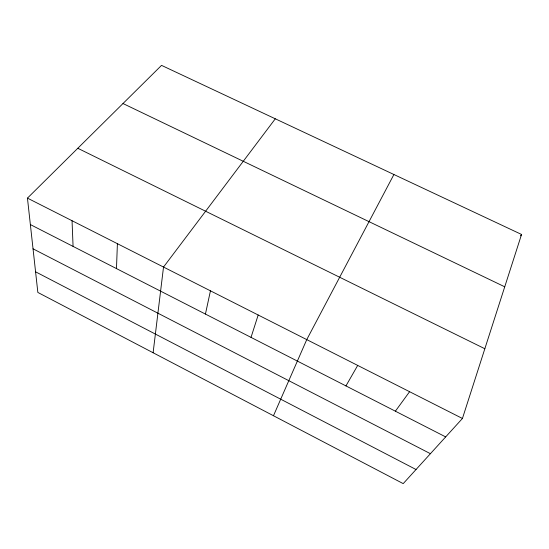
<?xml version="1.0" encoding="UTF-8"?>
<svg xmlns="http://www.w3.org/2000/svg" width="549" height="549" viewBox="0 0 549 549"><rect width="100%" height="100%" fill="white"/><g stroke="black" fill="none" stroke-linecap="round" stroke-linejoin="round"><path stroke-width="0.82" d="M116.477 268.598L117.397 243.694M153.109 352.753L163.52 267.054L275.296 118.797M205.436 314.076L210.445 290.826M251.023 337.381L258.181 315.009M462.436 418.475L521.55 234.457L161.536 65.372L27.45 198.127L37.847 292.432L403.206 483.628L462.436 418.475L27.45 198.127M273.477 415.744L306.754 339.611L393.914 174.513M345.945 385.913L357.701 365.421M520.562 235.823L521.55 234.457M395.376 411.187L409.588 391.705M122.99 103.535L504.737 286.804M77.8 148.278L484.842 348.745M30.367 224.568L445.685 436.908M33.036 248.814L430.423 453.694M35.575 271.81L416.032 469.519M72.043 220.719L73.079 246.405"/></g></svg>
